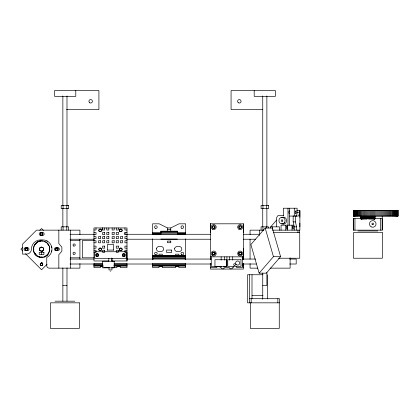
<?xml version="1.0" encoding="UTF-8"?>
<svg xmlns="http://www.w3.org/2000/svg" width="419" height="419" viewBox="0 0 419 419"><rect width="100%" height="100%" fill="white"/><g stroke="black" fill="none" stroke-linecap="round" stroke-linejoin="round"><path stroke-width="0.63" d="M102.629 230.01L102.629 227.941L102.629 230.01L104.698 230.01L104.698 227.941M107.589 250.08L107.589 244.298L113.371 244.298L113.371 250.08M126.999 234.551L124.93 234.551L124.93 232.487L126.999 232.487M112.098 260.979L126.999 260.979L126.999 252.311L124.93 252.311L124.93 250.243L126.999 250.243M210.417 232.477L210.417 223.804L210.417 259.44M243.455 248.168L243.455 256.842L210.417 256.842M243.455 232.477L243.455 223.804L210.417 223.814M289.629 225.192L289.629 208.222M294.285 230.151L294.285 226.847L293.153 221.887L293.159 216.063L294.285 216.068L294.285 208.222M296.568 230.151L296.568 226.847L295.437 221.887L295.442 216.063L296.573 216.068M295.84 216.068A3.719 1.273 -90 0 0 297.108 212.349L297.108 208.222L283.328 208.222L283.328 215.654M289.629 216.068L298.124 216.068A3.719 1.273 -90 0 0 299.396 212.349L299.396 210.657M299.873 226.847L299.873 210.657L296.652 210.657M353.306 230.151L353.306 218.587L382.217 218.587L382.217 230.151L353.306 230.151L353.306 218.587M354.961 230.151L354.961 218.587M380.562 230.151L380.562 218.587M33.4 249.148L33.567 247.88M33.651 247.891L33.651 250.4M49.641 250.426L49.741 249.148M51.668 251.541L51.762 250.798L51.762 251.211M40.276 257.303C50.709 259.434 53.443 242.187 42.864 240.988C32.431 238.861 29.697 256.098 40.276 257.303L41.57 257.161M49.489 250.4L49.416 251.693M49.274 251.651L49.573 250.415M39.019 256.994L39.124 256.679M27.581 249.808C28.817 246.891 23.469 247.797 25.564 250.138C26.565 251.112 28.324 249.776 27.617 248.546C26.355 246.314 23.674 249.771 26.151 250.436C21.95 246.775 31.289 247.676 26.481 250.468L27.099 250.29M34.248 245.414L33.452 247.859L33.75 247.907L33.75 250.384L33.42 250.436L33.352 249.148L33.761 249.148M41.612 235.337C45.053 234.567 40.68 230.801 40.25 234.017C40.617 237.149 45.006 233.608 41.696 232.697M42.717 264.939C42.026 258.507 37.652 268.569 42.838 264.646C42.094 259.571 37.7 267.003 42.502 265.211C44.1 259.9 36.689 265.594 42.23 265.421M42.707 234.687L42.717 233.352L41.57 232.692M43.555 249.724C43.377 251.489 39.313 251.395 42.602 250.934C41.481 252.395 39.093 249.331 39.784 250.18M57.838 249.818C58.985 246.262 53.051 248.687 56.361 250.421C52.333 246.571 61.53 247.907 56.743 250.468C51.767 247.98 61.033 246.508 57.068 250.415M37.825 256.496L37.977 256.203M43.634 249.211C43.712 245.634 37.851 247.278 39.863 250.305M34.29 245.434C35.856 242.376 39.423 240.427 42.848 241.077M34.353 245.466L35.84 243.418L37.893 241.925M36.72 255.82L37.05 255.365M46.284 242.659L44.095 241.375M35.086 244.434L35.903 243.476M35.971 243.544L35.165 244.492L34.897 244.298M47.3 254.872L48.122 253.909M265.185 228.041L250.876 244.56L259.136 273.172L266.29 273.172L280.599 256.653L272.34 228.041L265.185 228.041L273.445 256.653L259.136 273.172M270.711 227.946L270.711 226.847L276.629 220.069M22.783 247.315L20.95 249.148L22.783 250.981M39.737 230.361L41.57 228.528L43.403 230.361M39.936 247.88L40.748 247.252M36.809 255.7L34.897 253.993L35.254 253.736M47.169 243.544L47.405 243.313L48.918 245.403M47.069 264.269L41.57 269.768L25.533 253.731M47.237 254.815L46.42 255.82L45.315 256.496L45.163 256.203M47.347 254.925L44.074 256.852M40.109 247.687L41.036 247.152M48.243 244.298L47.976 244.492L48.625 245.55M367.018 218.907L367.898 218.545L368.772 218.907M57.361 250.29L57.042 250.421M34.615 252.688L34.222 252.893L33.866 251.651M48.892 245.414L48.122 244.382M170.769 227.941L179.028 223.814L185.638 223.814L185.638 234.352L177.378 234.352L177.378 231.168L160.859 231.168L160.859 234.352L152.6 234.352L152.6 223.814L159.204 223.814L167.464 227.941L170.769 227.941L170.769 231.168M42.23 235.159L41.57 235.337M44.047 256.768L45.21 256.292M45.299 256.47L44.11 256.962L44.016 256.679M39.067 241.438L40.282 240.998M40.318 241.229L39.019 241.302M49.641 247.87L49.416 246.597L49.489 247.891M42.838 257.146L40.303 257.146L37.893 256.365M42.848 257.214L40.292 257.214L36.741 255.794M178.871 255.951L185.638 255.946M70.397 257.837L79.919 257.816M66.516 109.558L98.915 109.558L98.915 90.562L54.601 90.562L54.601 96.344L75.787 96.344L75.787 90.562M262.818 109.558L231.068 109.558L231.068 90.562L275.383 90.562L275.383 96.344L254.192 96.344L254.192 90.562M297.108 212.349L299.396 212.349M283.218 215.282L283.495 215.282M283.736 215.654L277.891 215.654L276.341 218.131L276.341 226.847M293.153 221.887L295.437 221.887M293.908 225.192L281.065 225.192L281.065 230.151M270.711 226.847L279.468 226.847L279.468 230.151M294.285 226.847L296.568 226.847M167.464 229.554L170.769 229.554M93.961 230.01L96.024 230.01L96.024 227.941M126.999 230.01L124.93 230.01L124.93 227.941M263.897 230.151L250.064 230.151L250.064 234.656M272.366 230.151L299.873 230.151L299.873 223.128M357.967 230.974L377.786 230.974M160.859 231.351L177.378 231.351M160.859 231.896L177.378 231.896M93.961 232.487L96.024 232.487L96.024 234.551L93.961 234.551M273.398 232.629L299.737 232.629L299.737 258.23L278.535 258.23M160.859 232.76L177.378 232.76M152.6 232.901L160.859 232.901M177.378 232.901L185.638 232.901M152.6 233.069L160.859 233.069M177.378 233.069L185.638 233.069M152.6 233.561L160.859 233.561M177.378 233.561L185.638 233.561M160.859 233.875L177.378 233.875M69.983 234.279L94.175 234.279M126.863 234.279L210.548 234.279M243.235 234.279L259.581 234.279M93.961 236.615L96.024 236.615L96.024 238.683L93.961 238.683M126.999 236.615L124.93 236.615L124.93 238.683L126.999 238.683M160.859 239.092L177.378 239.092M69.983 239.233L94.175 239.233M126.863 239.233L210.548 239.233M243.235 239.233L255.658 239.233M70.282 240.475L79.919 240.475M93.961 240.475L82.396 240.475L82.396 257.816L93.961 257.816M93.961 240.747L96.024 240.747L96.024 242.811L93.961 242.811M126.999 240.747L124.93 240.747L124.93 242.811L126.999 242.811M93.961 246.115L96.024 246.115L96.024 248.179L93.961 248.179M126.999 246.115L124.93 246.115L124.93 248.179L126.999 248.179M49.672 249.148L49.688 247.859M107.175 250.08L113.779 250.08M93.961 250.243L96.024 250.243L96.024 252.311L93.961 252.311M212.328 252.537L214.952 252.537M238.919 252.537L241.538 252.537M95.883 254.186L98.449 254.186M122.688 254.186L125.15 254.186M152.6 255.428L185.638 255.428M95.904 255.946L98.491 255.957M122.463 255.946L125.056 255.957M152.6 255.957L185.638 255.957M96.548 256.161L97.847 256.161M123.107 256.161L124.406 256.161M152.6 256.161L185.638 256.161M273.445 256.653L280.599 256.653M152.6 256.721L185.638 256.721M242.156 256.721L243.455 256.721M152.6 257.591L185.638 257.591M242.156 257.591L243.455 257.591M126.585 258.177L126.999 258.177M152.6 258.177L153.014 258.177L153.014 259.44M185.638 258.177L185.224 258.177L185.224 259.44M210.417 258.177L210.83 258.177L210.83 259.44M243.455 258.177L243.041 258.177L243.041 259.44M153.014 258.706L185.224 258.706M69.983 259.057L94.175 259.057M126.863 259.057L211.202 259.057M242.585 259.057L255.658 259.057M289.655 259.057L296.196 259.057L296.196 264.012L289.655 264.012M108.856 260.979L93.961 260.979L93.961 227.941L126.999 227.941L126.999 260.979M93.961 263.87L102.749 263.87M114.345 263.87L126.999 263.87M152.6 263.87L185.638 263.87M210.417 263.87L210.83 263.87M243.041 263.87L243.455 263.87M69.983 264.012L102.671 264.012M114.439 264.012L211.202 264.012M242.585 264.012L256.313 264.012M93.961 265.023L103.027 265.023M114.041 265.023L126.999 265.023M152.6 265.023L185.638 265.023M242.156 265.023L243.455 265.023M93.961 265.766L103.027 265.766M114.041 265.766L126.999 265.766M152.6 265.766L185.638 265.766M242.156 265.766L243.455 265.766M93.961 266.018L103.027 266.018M114.041 266.018L126.999 266.018M152.6 266.018L185.638 266.018M242.156 266.018L243.455 266.018M103.126 266.353L100.371 266.353L100.371 267.589L93.961 267.589L93.961 263.682M221.703 266.489L211.239 266.489L211.239 256.58M223.667 266.489L226.936 266.489L226.936 256.747M103.676 267.589L109.354 267.589M111.878 267.589L116.927 267.589L116.927 266.353L120.232 266.353L120.232 267.589L126.999 267.589L126.999 263.677M210.417 267.589L216.827 267.589L216.827 266.353M221.394 267.589L220.132 267.589L220.132 266.353M223.919 267.589L229.596 267.589M232.121 267.589L233.383 267.589L233.383 266.353M243.455 267.589L236.688 267.589L236.688 266.353M257.706 268.144L250.064 268.144L250.064 263.635M270.004 268.144L290.121 268.144L290.121 257.811M221.316 268.448L224.291 268.448M229.575 268.448L232.55 268.448M222.075 269.066L210.417 269.066L210.417 263.541M223.369 269.066L230.497 269.066M231.791 269.066L243.455 269.066L243.455 263.541M222.573 269.642L223.034 269.642M230.832 269.642L231.293 269.642M110.249 271.14L110.705 271.14M262.959 274.749L247.545 274.749L247.545 302.832L279.51 302.832L279.51 298.705L249.525 298.705M62.86 285.486L66.988 285.486M262.739 285.486L266.872 285.486L266.872 272.418M252.002 295.4L262.991 295.4M55.015 301.182L74.833 301.182M152.6 255.946L159.011 255.951M49.285 250.368L49.72 250.436L48.787 252.825M41.282 235.305L40.255 234.137L40.528 233.205L41.23 232.739L40.25 234.017L41.23 235.289M46.755 240.888L47.357 241.135M34.222 245.403L34.615 245.602M47.976 253.799L48.243 253.993L47.405 254.977L47.169 254.747M46.373 242.538L47.347 243.371M36.856 255.632L35.086 253.856M36.767 255.752L34.29 252.856M35.84 254.872L34.353 252.825M36.72 242.47L36.982 242.826M48.054 244.434L48.714 245.508M49.274 246.644L49.573 247.88M33.499 250.426L33.803 251.672M51.668 246.749L51.762 247.493L51.762 247.079M33.468 249.148L33.567 250.415M397.94 210.333L397.94 216.115M397.809 210.333L397.809 216.115M397.621 210.333L397.621 216.115M397.38 210.333L397.38 216.115M397.092 210.333L397.092 216.115M396.746 210.333L396.746 216.115M396.353 210.333L396.353 216.115M395.908 210.333L395.908 216.115M395.416 210.333L395.416 216.115M394.876 210.333L394.876 216.115M394.289 210.333L394.289 216.115M393.661 210.333L393.661 216.115M392.991 210.333L392.991 216.115M392.273 210.333L392.273 216.115M391.519 210.333L391.519 216.115M390.728 210.333L390.728 216.115M389.895 210.333L389.895 216.115M389.036 210.333L389.036 216.115M388.141 210.333L388.141 216.115M387.214 210.333L387.214 216.115M386.26 210.333L386.26 216.115M385.286 210.333L385.286 216.115M384.286 210.333L384.286 216.115M383.265 210.333L383.265 216.115M382.222 210.333L382.217 230.151M381.17 210.333L381.17 216.115M380.101 210.333L380.101 216.115M379.022 210.333L379.022 216.115M377.933 210.333L377.933 216.115M376.843 210.333L376.843 216.115M375.749 210.333L375.749 216.115M374.916 219.001L374.905 216.518L360.885 216.518L360.874 219.001M374.885 216.518L374.843 219.001L374.78 216.518M374.654 210.333L374.654 216.115M374.706 216.518L374.706 219.001M374.612 216.518L374.612 219.001M374.507 216.518L374.507 219.001M374.382 216.518L374.382 219.001M374.24 216.518L374.24 219.001M374.088 216.518L374.088 219.001M373.916 216.518L373.916 219.001M373.732 216.518L373.732 219.001M373.565 210.333L373.565 216.115M373.533 216.518L373.533 219.001M373.324 216.518L373.324 219.001M373.099 216.518L373.099 219.001M372.858 216.518L372.858 219.001M372.611 216.518L372.611 219.001M372.475 210.333L372.475 216.115M372.35 216.518L372.35 219.001M372.077 216.518L372.077 219.001M371.794 216.518L371.794 219.001M371.506 216.518L371.506 219.001M371.396 210.333L371.396 216.115M371.203 216.518L371.203 219.001M370.899 216.518L370.899 219.001M370.585 216.518L370.585 219.001M370.333 210.333L370.333 216.115M370.26 216.518L370.26 219.001M369.935 216.518L369.935 219.001M369.6 216.518L369.6 219.001M369.275 210.333L369.275 216.115M369.265 216.518L369.265 219.001M368.924 216.518L368.924 219.137M368.584 216.518L368.584 218.781M368.238 210.333L368.238 216.115M368.238 216.518L368.238 218.613M367.898 216.518L367.898 218.545M367.552 216.518L367.552 218.613M367.217 210.333L367.217 216.115M367.206 216.518L367.206 218.781M366.866 216.518L366.866 219.137M366.525 216.518L366.525 219.001M366.216 210.333L366.216 216.115M366.19 216.518L366.19 219.001M365.855 216.518L365.855 219.001M365.53 216.518L365.53 219.001M365.237 210.333L365.237 216.115M365.211 216.518L365.211 219.001M364.891 216.518L364.891 219.001M364.588 216.518L364.588 219.001M364.284 210.333L364.284 216.115M364.284 216.518L364.284 219.001M363.996 216.518L363.996 219.001M363.713 216.518L363.713 219.001M363.441 216.518L363.441 219.001M363.362 210.333L363.362 216.115M363.179 216.518L363.179 219.001M362.933 216.518L362.933 219.001M362.692 216.518L362.692 219.001M362.466 210.333L362.466 216.115M362.466 216.518L362.466 219.001M362.257 216.518L362.257 219.001M362.058 216.518L362.058 219.001M361.875 216.518L361.875 219.001M361.702 216.518L361.702 219.001M361.602 210.333L361.602 216.115M361.55 216.518L361.55 219.001M361.408 216.518L361.408 219.001M361.288 216.518L361.288 219.001M361.178 216.518L361.178 219.001M361.01 216.518L361.084 219.001M360.953 216.518L360.953 219.001M360.775 210.333L360.775 216.115M359.979 210.333L359.979 216.115M359.224 210.333L359.224 216.115M358.512 210.333L358.512 216.115M357.836 210.333L357.836 216.115M357.208 210.333L357.208 216.115M356.621 210.333L356.621 216.115M356.082 210.333L356.082 216.115M355.59 210.333L355.59 216.115M355.144 210.333L355.144 216.115M354.752 210.333L354.752 216.115M354.411 210.333L354.411 216.115M354.118 210.333L354.118 216.115M353.877 210.333L353.877 216.115M353.688 210.333L353.688 216.115M353.557 210.333L353.557 216.115M299.873 210.657L299.873 217.304M299.622 230.151L299.622 232.629M297.967 230.151L297.967 232.629M292.022 225.192L292.022 230.151M287.984 208.222L287.984 225.192M287.366 225.192L287.366 230.151M285.721 225.192L285.721 230.151M279.258 302.832L279.258 328.438L250.353 328.438L250.353 302.832M277.86 298.705L277.86 302.832M272.366 226.847L272.366 229.046M268.521 227.946L268.521 226.847L261.084 226.847L261.084 230.151M267.406 274.749L267.406 298.915M266.872 95.961L266.872 205.755M266.872 208.369L266.872 226.669M266.662 205.373L266.662 208.672M266.662 226.847L266.662 227.946M262.943 205.373L262.943 208.672M262.943 226.847L262.943 230.151M262.739 95.961L262.739 205.755M262.739 208.369L262.739 226.669M262.739 273.073L262.739 299.218M259.56 230.151L259.56 235.457M252.002 274.749L252.002 298.705M251.175 298.705L251.175 302.832M250.064 239.165L250.064 259.125M249.525 274.749L249.525 302.832M243.455 223.804L243.455 259.44M242.627 256.58L242.627 266.489M232.718 256.842L232.718 260.147M229.413 256.842L229.413 260.147M224.458 256.842L224.458 260.147M221.153 256.842L221.153 260.147M185.638 238.84L185.638 259.44M185.638 263.671L185.638 267.589L178.871 267.589L178.871 266.353L175.566 266.353L175.566 267.589L162.315 267.589L162.315 266.353L159.011 266.353L159.011 267.589L152.6 267.589L152.6 263.671M178.871 256.161L178.871 254.186L175.566 254.186L175.566 256.161M167.464 227.941L167.464 231.168M162.315 256.161L162.315 254.186L159.011 254.186L159.011 256.161M152.6 238.84L152.6 259.44M124.93 232.487L124.93 234.551M118.326 227.941L118.326 230.01L116.257 230.01L116.257 227.941M114.193 227.941L114.193 230.01L112.13 230.01L112.13 227.941M112.13 258.34L112.13 261.089M111.962 267.835L111.962 269.941L108.992 269.941L108.992 267.835M111.716 257.999L111.716 261.157M108.825 227.941L108.825 230.01L106.761 230.01L106.761 227.941M108.825 258.34L108.825 261.089M79.919 234.666L79.919 230.151L36.537 230.151L22.495 244.188L22.495 254.103L26.46 254.103A4.955 4.955 0 0 0 31.415 249.148A9.249 9.249 0 0 1 40.664 239.893L42.728 239.893A9.249 9.249 0 0 1 47.357 257.156L46.755 257.407L46.755 265.667A2.477 2.477 0 0 0 49.233 268.144L79.919 268.144L79.919 263.567M79.919 239.165L79.919 259.125M70.397 230.151L70.397 268.144M68.637 230.151L68.637 226.847L61.205 226.847L61.205 230.151M66.988 95.961L66.988 205.755M66.988 208.369L66.988 226.669M66.988 267.841L66.988 301.182M66.783 205.373L66.783 208.672M66.783 226.847L66.783 230.151M63.065 205.373L63.065 208.672M63.065 226.847L63.065 230.151M62.86 95.961L62.86 205.755M62.86 208.369L62.86 226.669M62.86 267.841L62.86 301.182M58.838 230.151L58.838 243.633L61.871 247.079L61.871 251.211L58.838 254.658L58.838 268.144M41.57 252.285L41.57 254.516M41.57 257.067L41.57 257.397M239.218 228.051A1.32 1.32 0 0 1 239.699 225.878A1.32 1.32 0 0 1 241.464 227.234A1.32 1.32 0 0 1 239.49 228.261M281.678 217.571A3.509 3.3 -90 0 1 286.622 220.609A3.509 3.3 -90 0 1 281.678 223.652M284.024 223.997A3.509 3.3 -90 0 1 283.228 223.652M283.228 217.571A3.509 3.3 -90 0 1 284.024 217.22M289.744 213.371A1.446 0.492 90 0 1 289.047 213.371A1.446 0.492 90 0 1 289.047 211.328A1.446 0.492 90 0 1 289.744 211.328M283.752 223.798A3.305 3.106 -90 0 1 283.003 223.468M283.003 217.749A3.305 3.106 -90 0 1 283.752 217.419M98.198 255.967A1.32 1.32 0 0 1 96.019 255.485A1.32 1.32 0 0 1 97.376 253.72A1.32 1.32 0 0 1 98.407 255.695M122.547 254.375A1.32 1.32 0 0 1 124.773 254.275A1.32 1.32 0 0 1 123.924 256.339A1.32 1.32 0 0 1 122.416 254.694M156.402 248.362C155.611 252.275 162.593 252.867 163.667 249.645C164.452 245.733 157.471 245.146 156.402 248.362M174.571 248.362C173.785 252.275 180.767 252.867 181.836 249.645C182.621 245.733 175.64 245.146 174.571 248.362M39.527 248.483C38.59 251.07 42.848 252.458 43.613 249.808C44.55 247.22 40.292 245.838 39.527 248.483M68.637 205.373L61.205 205.373L61.205 208.672L68.637 208.672L68.637 205.373M268.521 205.373L261.084 205.373L261.084 208.672L268.521 208.672L268.521 205.373M398.05 210.333L353.447 210.333L353.474 216.115L398.05 216.115L398.024 210.333M104.698 232.487L102.629 232.487L102.629 234.551L104.698 234.551L104.698 232.487M108.825 232.487L106.761 232.487L106.761 234.551L108.825 234.551L108.825 232.487M114.193 232.487L112.13 232.487L112.13 234.551L114.193 234.551L114.193 232.487M118.326 232.487L116.257 232.487L116.257 234.551L118.326 234.551L118.326 232.487M42.728 232.514L40.664 232.514A1.446 1.446 0 0 0 39.218 233.959A1.446 1.446 0 0 0 40.664 235.405L42.728 235.405A1.446 1.446 0 0 0 44.173 233.959A1.446 1.446 0 0 0 42.728 232.514M382.332 232.629L353.421 232.629L353.421 258.23L382.332 258.23L382.332 232.629M100.565 236.615L98.502 236.615L98.502 238.683L100.565 238.683L100.565 236.615M104.698 236.615L102.629 236.615L102.629 238.683L104.698 238.683L104.698 236.615M108.825 236.615L106.761 236.615L106.761 238.683L108.825 238.683L108.825 236.615M114.193 236.615L112.13 236.615L112.13 238.683L114.193 238.683L114.193 236.615M118.326 236.615L116.257 236.615L116.257 238.683L118.326 238.683L118.326 236.615M122.453 236.615L120.389 236.615L120.389 238.683L122.453 238.683L122.453 236.615M100.565 240.747L98.502 240.747L98.502 242.811L100.565 242.811L100.565 240.747M104.698 240.747L102.629 240.747L102.629 242.811L104.698 242.811L104.698 240.747M108.825 240.747L106.761 240.747L106.761 242.811L108.825 242.811L108.825 240.747M114.193 240.747L112.13 240.747L112.13 242.811L114.193 242.811L114.193 240.747M118.326 240.747L116.257 240.747L116.257 242.811L118.326 242.811L118.326 240.747M122.453 240.747L120.389 240.747L120.389 242.811L122.453 242.811L122.453 240.747M170.769 241.077L167.464 241.077L167.464 242.727L170.769 242.727L170.769 241.077M104.698 246.115L102.629 246.115L102.629 248.179L104.698 248.179L104.698 246.115M118.326 246.115L116.257 246.115L116.257 248.179L118.326 248.179L118.326 246.115M27.544 247.702L25.48 247.702A1.446 1.446 0 0 0 24.035 249.148A1.446 1.446 0 0 0 25.48 250.593L27.544 250.593A1.446 1.446 0 0 0 28.99 249.148A1.446 1.446 0 0 0 27.544 247.702M57.916 247.702L55.847 247.702A1.446 1.446 0 0 0 54.407 249.148A1.446 1.446 0 0 0 55.847 250.593L57.916 250.593A1.446 1.446 0 0 0 59.362 249.148A1.446 1.446 0 0 0 57.916 247.702M171.596 250.059L166.642 250.059L166.642 252.537L171.596 252.537L171.596 250.059M104.698 250.243L102.629 250.243L102.629 252.311L104.698 252.311L104.698 250.243M118.326 250.243L116.257 250.243L116.257 252.311L118.326 252.311L118.326 250.243M126.171 251.73L94.783 251.73L94.783 258.34L126.171 258.34L126.171 251.73M43.922 252.285L39.218 252.285L39.218 254.516L43.922 254.516L43.922 252.285M226.522 259.733L214.957 259.733L214.957 266.337L226.522 266.337L226.522 259.733M240.977 259.733L227.758 259.733L227.758 266.337L240.977 266.337L240.977 259.733M114.193 261.231L102.629 261.231L102.629 267.835L114.193 267.835L114.193 261.231M79.38 302.832L50.469 302.832L50.469 328.438L79.38 328.438L79.38 302.832M155.239 228.261A1.32 1.32 0 0 0 157.219 227.119A1.32 1.32 0 0 0 155.239 225.972A1.32 1.32 0 0 0 155.239 228.261M181.673 228.261A1.32 1.32 0 0 0 183.653 227.119A1.32 1.32 0 0 0 181.673 225.972A1.32 1.32 0 0 0 181.673 228.261M155.239 254.694A1.32 1.32 0 0 0 157.219 253.547A1.32 1.32 0 0 0 155.239 252.406A1.32 1.32 0 0 0 155.239 254.694M181.401 254.485A1.32 1.32 0 0 0 183.611 253.888A1.32 1.32 0 0 0 181.993 252.269A1.32 1.32 0 0 0 181.401 254.485M234.142 265.316A0.869 0.869 0 0 0 235.441 264.562A0.869 0.869 0 0 0 234.142 263.813A0.869 0.869 0 0 0 234.142 265.316M236.641 264.824A2.064 2.064 0 0 0 239.736 263.038A2.064 2.064 0 0 0 236.641 261.247A2.064 2.064 0 0 0 236.641 264.824M213.098 254.611A1.241 1.241 0 0 0 214.957 253.537A1.241 1.241 0 0 0 213.098 252.463A1.241 1.241 0 0 0 213.098 254.611M239.532 254.611A1.241 1.241 0 0 0 241.391 253.537A1.241 1.241 0 0 0 239.532 252.463A1.241 1.241 0 0 0 239.532 254.611M213.056 228.261A1.32 1.32 0 0 0 215.036 227.119A1.32 1.32 0 0 0 213.056 225.972A1.32 1.32 0 0 0 213.056 228.261M213.056 254.684A1.32 1.32 0 0 0 215.041 253.542A1.32 1.32 0 0 0 213.056 252.395A1.32 1.32 0 0 0 213.056 254.694A1.32 1.32 0 0 0 215.036 253.547A1.32 1.32 0 0 0 213.056 252.406A1.32 1.32 0 0 0 213.056 254.684M239.49 254.684A1.32 1.32 0 0 0 241.47 253.542A1.32 1.32 0 0 0 239.49 252.395A1.32 1.32 0 0 0 239.49 254.684M212.48 255.684A2.477 2.477 0 0 0 216.199 253.537A2.477 2.477 0 0 0 212.48 251.39A2.477 2.477 0 0 0 212.48 255.684M238.909 255.684A2.477 2.477 0 0 0 242.627 253.537A2.477 2.477 0 0 0 238.909 251.39A2.477 2.477 0 0 0 238.909 255.684M238.909 229.251A2.477 2.477 0 0 0 242.627 227.108A2.477 2.477 0 0 0 238.909 224.961A2.477 2.477 0 0 0 238.909 229.251M212.48 229.251A2.477 2.477 0 0 0 216.199 227.108A2.477 2.477 0 0 0 212.48 224.961A2.477 2.477 0 0 0 212.48 229.251M213.098 228.182A1.241 1.241 0 0 0 214.957 227.108A1.241 1.241 0 0 0 213.098 226.035A1.241 1.241 0 0 0 213.098 228.182M239.532 228.182A1.241 1.241 0 0 0 241.391 227.108A1.241 1.241 0 0 0 239.532 226.035A1.241 1.241 0 0 0 239.532 228.182M286.423 226.946A1.446 0.492 90 0 0 286.853 229.114A1.446 0.492 90 0 0 287.282 226.946A1.446 0.492 90 0 0 286.423 226.946M292.724 226.946A1.446 0.492 90 0 0 293.153 229.114A1.446 0.492 90 0 0 293.583 226.946A1.446 0.492 90 0 0 292.724 226.946M295.269 211.626A1.446 0.492 90 0 0 295.699 213.795A1.446 0.492 90 0 0 296.123 211.626A1.446 0.492 90 0 0 295.269 211.626M284.705 222.259A3.305 3.106 -90 0 0 282.013 217.304A3.305 3.106 -90 0 0 279.326 222.259A3.305 3.106 -90 0 0 284.705 222.259M282.689 221.023A0.828 0.775 -90 0 0 282.013 219.781A0.828 0.775 -90 0 0 281.343 221.023A0.828 0.775 -90 0 0 282.689 221.023M372.334 224.657A0.828 0.828 0 0 0 373.575 223.94A0.828 0.828 0 0 0 372.334 223.222A0.828 0.828 0 0 0 372.334 224.657M371.098 226.799A3.305 3.305 0 0 0 376.053 223.94A3.305 3.305 0 0 0 371.098 221.08A3.305 3.305 0 0 0 371.098 226.799M96.642 256.109A1.241 1.241 0 0 0 98.502 255.035A1.241 1.241 0 0 0 96.642 253.961A1.241 1.241 0 0 0 96.642 256.109M123.071 256.109A1.241 1.241 0 0 0 124.93 255.035A1.241 1.241 0 0 0 123.071 253.961A1.241 1.241 0 0 0 123.071 256.109M119.865 231.272A1.32 1.32 0 0 0 122.081 230.68A1.32 1.32 0 0 0 120.463 229.062A1.32 1.32 0 0 0 119.865 231.272M99.219 231.272A1.32 1.32 0 0 0 101.429 230.68A1.32 1.32 0 0 0 99.811 229.062A1.32 1.32 0 0 0 99.219 231.272M99.492 250.478A1.32 1.32 0 0 0 101.477 249.336A1.32 1.32 0 0 0 99.492 248.189A1.32 1.32 0 0 0 99.492 250.478M120.143 250.478A1.32 1.32 0 0 0 122.123 249.336A1.32 1.32 0 0 0 120.143 248.189A1.32 1.32 0 0 0 120.143 250.478M119.865 231.356A1.32 1.32 0 0 0 122.081 230.764A1.32 1.32 0 0 0 120.463 229.146A1.32 1.32 0 0 0 119.865 231.356M99.219 231.356A1.32 1.32 0 0 0 101.429 230.764A1.32 1.32 0 0 0 99.811 229.146A1.32 1.32 0 0 0 99.219 231.356M99.219 250.353A1.32 1.32 0 0 0 101.429 249.761A1.32 1.32 0 0 0 99.811 248.142A1.32 1.32 0 0 0 99.219 250.353M119.865 250.353A1.32 1.32 0 0 0 122.081 249.761A1.32 1.32 0 0 0 120.463 248.142A1.32 1.32 0 0 0 119.865 250.353M239.218 254.485A1.32 1.32 0 0 0 241.428 253.888A1.32 1.32 0 0 0 239.809 252.269A1.32 1.32 0 0 0 239.218 254.485M73.576 245.979A1.116 1.116 0 0 0 75.252 245.015A1.116 1.116 0 0 0 73.576 244.052A1.116 1.116 0 0 0 73.576 245.979M73.576 254.239A1.116 1.116 0 0 0 75.252 253.275A1.116 1.116 0 0 0 73.576 252.311A1.116 1.116 0 0 0 73.576 254.239M238.458 102.802A1.734 1.734 0 0 0 241.061 101.298A1.734 1.734 0 0 0 238.458 99.801A1.734 1.734 0 0 0 238.458 102.802M89.786 102.802A1.734 1.734 0 0 0 92.39 101.298A1.734 1.734 0 0 0 89.786 99.801A1.734 1.734 0 0 0 89.786 102.802"/></g></svg>
